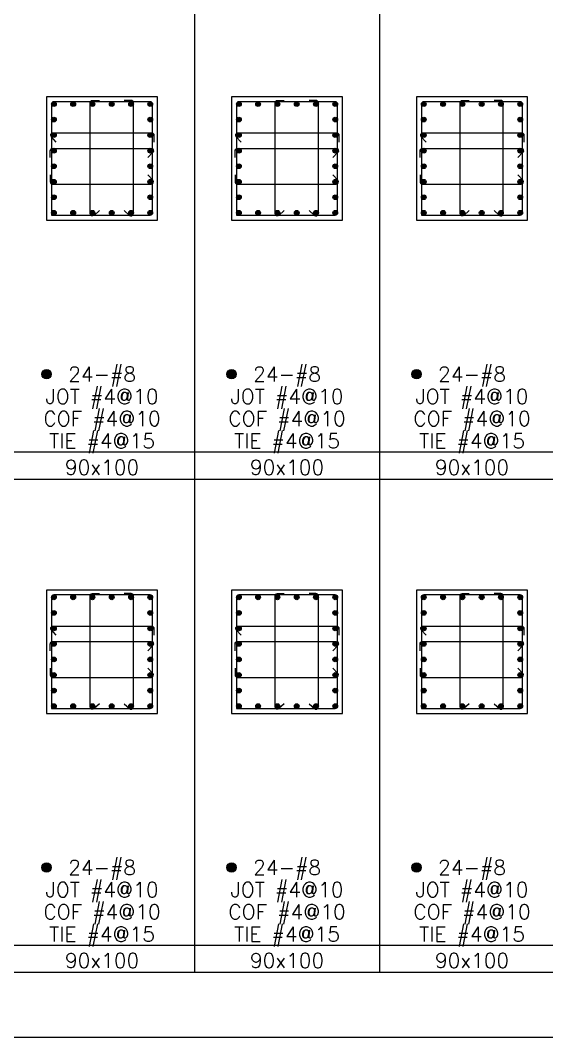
# Model space of a CAD drawing. Header units: millimetres. Extents: x 0 to 31920, y -6088 to 2522.
# Drawn here: x 6828 to 7255, y 0 to 825 of the extents above; entities that cross this region are included whole.
import ezdxf
from ezdxf.enums import TextEntityAlignment as Align

# ---------------------------------------------------------------- set-up
doc = ezdxf.new("R2010")
doc.units = ezdxf.units.MM
doc.header["$MEASUREMENT"] = 0
for name, color, linetype in [('DwFm', 7, 'Continuous'), ('S-RC', 130, 'Continuous'), ('S-REINF', 6, 'Continuous'), ('S-REINFD', 201, 'Continuous'), ('S-STUD', 1, 'Continuous'), ('S-TEXT', 2, 'Continuous')]:
    doc.layers.add(name, color=color, linetype=linetype)
doc.styles.add('CS4', font='romans.shx', dxfattribs={"width": 0.8, "bigfont": 'lsp.shx'})

# ---------------------------------------------------------------- blocks, each defined once
blk = doc.blocks.new('繪圖範圍')
blk.add_lwpolyline([(0, 51.1), (79.8, 51.1), (79.8, 0), (0, 0)], close=True)

msp = doc.modelspace()

# ---------------------------------------------------------------- hatches: boundary and pattern name
at = {"layer": 'S-REINFD'}
h = msp.add_hatch(color=256, dxfattribs=at)
edge = h.paths.add_edge_path()
edge.add_arc((6854.9, 757.1), 1.91, 0, 360)
h = msp.add_hatch(color=256, dxfattribs=at)
edge = h.paths.add_edge_path()
edge.add_arc((6870.54, 757.1), 1.91, 0, 360)
h = msp.add_hatch(color=256, dxfattribs=at)
edge = h.paths.add_edge_path()
edge.add_arc((6886.18, 757.1), 1.91, 0, 360)
h = msp.add_hatch(color=256, dxfattribs=at)
edge = h.paths.add_edge_path()
edge.add_arc((6901.82, 757.1), 1.91, 0, 360)
h = msp.add_hatch(color=256, dxfattribs=at)
edge = h.paths.add_edge_path()
edge.add_arc((6917.46, 757.1), 1.91, 0, 360)
h = msp.add_hatch(color=256, dxfattribs=at)
edge = h.paths.add_edge_path()
edge.add_arc((6933.09, 757.1), 1.91, 0, 360)
h = msp.add_hatch(color=256, dxfattribs=at)
edge = h.paths.add_edge_path()
edge.add_arc((7004.9, 757.1), 1.91, 0, 360)
h = msp.add_hatch(color=256, dxfattribs=at)
edge = h.paths.add_edge_path()
edge.add_arc((7020.54, 757.1), 1.91, 0, 360)
h = msp.add_hatch(color=256, dxfattribs=at)
edge = h.paths.add_edge_path()
edge.add_arc((7036.18, 757.1), 1.91, 0, 360)
h = msp.add_hatch(color=256, dxfattribs=at)
edge = h.paths.add_edge_path()
edge.add_arc((7051.82, 757.1), 1.91, 0, 360)
h = msp.add_hatch(color=256, dxfattribs=at)
edge = h.paths.add_edge_path()
edge.add_arc((7067.46, 757.1), 1.91, 0, 360)
h = msp.add_hatch(color=256, dxfattribs=at)
edge = h.paths.add_edge_path()
edge.add_arc((7083.09, 757.1), 1.91, 0, 360)
h = msp.add_hatch(color=256, dxfattribs=at)
edge = h.paths.add_edge_path()
edge.add_arc((7154.9, 757.1), 1.91, 0, 360)
h = msp.add_hatch(color=256, dxfattribs=at)
edge = h.paths.add_edge_path()
edge.add_arc((7170.54, 757.1), 1.91, 0, 360)
h = msp.add_hatch(color=256, dxfattribs=at)
edge = h.paths.add_edge_path()
edge.add_arc((7186.18, 757.1), 1.91, 0, 360)
h = msp.add_hatch(color=256, dxfattribs=at)
edge = h.paths.add_edge_path()
edge.add_arc((7201.82, 757.1), 1.91, 0, 360)
h = msp.add_hatch(color=256, dxfattribs=at)
edge = h.paths.add_edge_path()
edge.add_arc((7217.46, 757.1), 1.91, 0, 360)
h = msp.add_hatch(color=256, dxfattribs=at)
edge = h.paths.add_edge_path()
edge.add_arc((7233.09, 757.1), 1.91, 0, 360)
h = msp.add_hatch(color=256, dxfattribs=at)
edge = h.paths.add_edge_path()
edge.add_arc((6854.9, 744.5), 1.91, 0, 360)
h = msp.add_hatch(color=256, dxfattribs=at)
edge = h.paths.add_edge_path()
edge.add_arc((6933.09, 744.5), 1.91, 0, 360)
h = msp.add_hatch(color=256, dxfattribs=at)
edge = h.paths.add_edge_path()
edge.add_arc((7004.9, 744.5), 1.91, 0, 360)
h = msp.add_hatch(color=256, dxfattribs=at)
edge = h.paths.add_edge_path()
edge.add_arc((7083.09, 744.5), 1.91, 0, 360)
h = msp.add_hatch(color=256, dxfattribs=at)
edge = h.paths.add_edge_path()
edge.add_arc((7154.9, 744.5), 1.91, 0, 360)
h = msp.add_hatch(color=256, dxfattribs=at)
edge = h.paths.add_edge_path()
edge.add_arc((7233.09, 744.5), 1.91, 0, 360)
h = msp.add_hatch(color=256, dxfattribs=at)
edge = h.paths.add_edge_path()
edge.add_arc((6854.9, 731.9), 1.91, 0, 360)
h = msp.add_hatch(color=256, dxfattribs=at)
edge = h.paths.add_edge_path()
edge.add_arc((6933.09, 731.9), 1.91, 0, 360)
h = msp.add_hatch(color=256, dxfattribs=at)
edge = h.paths.add_edge_path()
edge.add_arc((7004.9, 731.9), 1.91, 0, 360)
h = msp.add_hatch(color=256, dxfattribs=at)
edge = h.paths.add_edge_path()
edge.add_arc((7083.09, 731.9), 1.91, 0, 360)
h = msp.add_hatch(color=256, dxfattribs=at)
edge = h.paths.add_edge_path()
edge.add_arc((7154.9, 731.9), 1.91, 0, 360)
h = msp.add_hatch(color=256, dxfattribs=at)
edge = h.paths.add_edge_path()
edge.add_arc((7233.09, 731.9), 1.91, 0, 360)
h = msp.add_hatch(color=256, dxfattribs=at)
edge = h.paths.add_edge_path()
edge.add_arc((6854.9, 719.3), 1.91, 0, 360)
h = msp.add_hatch(color=256, dxfattribs=at)
edge = h.paths.add_edge_path()
edge.add_arc((6933.09, 719.3), 1.91, 0, 360)
h = msp.add_hatch(color=256, dxfattribs=at)
edge = h.paths.add_edge_path()
edge.add_arc((7004.9, 719.3), 1.91, 0, 360)
h = msp.add_hatch(color=256, dxfattribs=at)
edge = h.paths.add_edge_path()
edge.add_arc((7083.09, 719.3), 1.91, 0, 360)
h = msp.add_hatch(color=256, dxfattribs=at)
edge = h.paths.add_edge_path()
edge.add_arc((7154.9, 719.3), 1.91, 0, 360)
h = msp.add_hatch(color=256, dxfattribs=at)
edge = h.paths.add_edge_path()
edge.add_arc((7233.09, 719.3), 1.91, 0, 360)
h = msp.add_hatch(color=256, dxfattribs=at)
edge = h.paths.add_edge_path()
edge.add_arc((6854.9, 706.7), 1.91, 0, 360)
h = msp.add_hatch(color=256, dxfattribs=at)
edge = h.paths.add_edge_path()
edge.add_arc((6933.09, 706.7), 1.91, 0, 360)
h = msp.add_hatch(color=256, dxfattribs=at)
edge = h.paths.add_edge_path()
edge.add_arc((7004.9, 706.7), 1.91, 0, 360)
h = msp.add_hatch(color=256, dxfattribs=at)
edge = h.paths.add_edge_path()
edge.add_arc((7083.09, 706.7), 1.91, 0, 360)
h = msp.add_hatch(color=256, dxfattribs=at)
edge = h.paths.add_edge_path()
edge.add_arc((7154.9, 706.7), 1.91, 0, 360)
h = msp.add_hatch(color=256, dxfattribs=at)
edge = h.paths.add_edge_path()
edge.add_arc((7233.09, 706.7), 1.91, 0, 360)
h = msp.add_hatch(color=256, dxfattribs=at)
edge = h.paths.add_edge_path()
edge.add_arc((6854.9, 694.1), 1.91, 0, 360)
h = msp.add_hatch(color=256, dxfattribs=at)
edge = h.paths.add_edge_path()
edge.add_arc((6933.09, 694.1), 1.91, 0, 360)
h = msp.add_hatch(color=256, dxfattribs=at)
edge = h.paths.add_edge_path()
edge.add_arc((7004.9, 694.1), 1.91, 0, 360)
h = msp.add_hatch(color=256, dxfattribs=at)
edge = h.paths.add_edge_path()
edge.add_arc((7083.09, 694.1), 1.91, 0, 360)
h = msp.add_hatch(color=256, dxfattribs=at)
edge = h.paths.add_edge_path()
edge.add_arc((7154.9, 694.1), 1.91, 0, 360)
h = msp.add_hatch(color=256, dxfattribs=at)
edge = h.paths.add_edge_path()
edge.add_arc((7233.09, 694.1), 1.91, 0, 360)
h = msp.add_hatch(color=256, dxfattribs=at)
edge = h.paths.add_edge_path()
edge.add_arc((6854.9, 681.5), 1.91, 0, 360)
h = msp.add_hatch(color=256, dxfattribs=at)
edge = h.paths.add_edge_path()
edge.add_arc((6933.09, 681.5), 1.91, 0, 360)
h = msp.add_hatch(color=256, dxfattribs=at)
edge = h.paths.add_edge_path()
edge.add_arc((7004.9, 681.5), 1.91, 0, 360)
h = msp.add_hatch(color=256, dxfattribs=at)
edge = h.paths.add_edge_path()
edge.add_arc((7083.09, 681.5), 1.91, 0, 360)
h = msp.add_hatch(color=256, dxfattribs=at)
edge = h.paths.add_edge_path()
edge.add_arc((7154.9, 681.5), 1.91, 0, 360)
h = msp.add_hatch(color=256, dxfattribs=at)
edge = h.paths.add_edge_path()
edge.add_arc((7233.09, 681.5), 1.91, 0, 360)
h = msp.add_hatch(color=256, dxfattribs=at)
edge = h.paths.add_edge_path()
edge.add_arc((6854.9, 668.91), 1.91, 0, 360)
h = msp.add_hatch(color=256, dxfattribs=at)
edge = h.paths.add_edge_path()
edge.add_arc((6870.54, 668.91), 1.91, 0, 360)
h = msp.add_hatch(color=256, dxfattribs=at)
edge = h.paths.add_edge_path()
edge.add_arc((6886.18, 668.91), 1.91, 0, 360)
h = msp.add_hatch(color=256, dxfattribs=at)
edge = h.paths.add_edge_path()
edge.add_arc((6901.82, 668.91), 1.91, 0, 360)
h = msp.add_hatch(color=256, dxfattribs=at)
edge = h.paths.add_edge_path()
edge.add_arc((6917.46, 668.91), 1.91, 0, 360)
h = msp.add_hatch(color=256, dxfattribs=at)
edge = h.paths.add_edge_path()
edge.add_arc((6933.09, 668.91), 1.91, 0, 360)
h = msp.add_hatch(color=256, dxfattribs=at)
edge = h.paths.add_edge_path()
edge.add_arc((7004.9, 668.91), 1.91, 0, 360)
h = msp.add_hatch(color=256, dxfattribs=at)
edge = h.paths.add_edge_path()
edge.add_arc((7020.54, 668.91), 1.91, 0, 360)
h = msp.add_hatch(color=256, dxfattribs=at)
edge = h.paths.add_edge_path()
edge.add_arc((7036.18, 668.91), 1.91, 0, 360)
h = msp.add_hatch(color=256, dxfattribs=at)
edge = h.paths.add_edge_path()
edge.add_arc((7051.82, 668.91), 1.91, 0, 360)
h = msp.add_hatch(color=256, dxfattribs=at)
edge = h.paths.add_edge_path()
edge.add_arc((7067.46, 668.91), 1.91, 0, 360)
h = msp.add_hatch(color=256, dxfattribs=at)
edge = h.paths.add_edge_path()
edge.add_arc((7083.09, 668.91), 1.91, 0, 360)
h = msp.add_hatch(color=256, dxfattribs=at)
edge = h.paths.add_edge_path()
edge.add_arc((7154.9, 668.91), 1.91, 0, 360)
h = msp.add_hatch(color=256, dxfattribs=at)
edge = h.paths.add_edge_path()
edge.add_arc((7170.54, 668.91), 1.91, 0, 360)
h = msp.add_hatch(color=256, dxfattribs=at)
edge = h.paths.add_edge_path()
edge.add_arc((7186.18, 668.91), 1.91, 0, 360)
h = msp.add_hatch(color=256, dxfattribs=at)
edge = h.paths.add_edge_path()
edge.add_arc((7201.82, 668.91), 1.91, 0, 360)
h = msp.add_hatch(color=256, dxfattribs=at)
edge = h.paths.add_edge_path()
edge.add_arc((7217.46, 668.91), 1.91, 0, 360)
h = msp.add_hatch(color=256, dxfattribs=at)
edge = h.paths.add_edge_path()
edge.add_arc((7233.09, 668.91), 1.91, 0, 360)
h = msp.add_hatch(color=256, dxfattribs=at)
edge = h.paths.add_edge_path()
edge.add_arc((6849, 538), 3.81, 0, 360)
h = msp.add_hatch(color=256, dxfattribs=at)
edge = h.paths.add_edge_path()
edge.add_arc((6999, 538), 3.81, 0, 360)
h = msp.add_hatch(color=256, dxfattribs=at)
edge = h.paths.add_edge_path()
edge.add_arc((7149, 538), 3.81, 0, 360)
h = msp.add_hatch(color=256, dxfattribs=at)
edge = h.paths.add_edge_path()
edge.add_arc((6854.9, 357.1), 1.91, 0, 360)
h = msp.add_hatch(color=256, dxfattribs=at)
edge = h.paths.add_edge_path()
edge.add_arc((6870.54, 357.1), 1.91, 0, 360)
h = msp.add_hatch(color=256, dxfattribs=at)
edge = h.paths.add_edge_path()
edge.add_arc((6886.18, 357.1), 1.91, 0, 360)
h = msp.add_hatch(color=256, dxfattribs=at)
edge = h.paths.add_edge_path()
edge.add_arc((6901.82, 357.1), 1.91, 0, 360)
h = msp.add_hatch(color=256, dxfattribs=at)
edge = h.paths.add_edge_path()
edge.add_arc((6917.46, 357.1), 1.91, 0, 360)
h = msp.add_hatch(color=256, dxfattribs=at)
edge = h.paths.add_edge_path()
edge.add_arc((6933.09, 357.1), 1.91, 0, 360)
h = msp.add_hatch(color=256, dxfattribs=at)
edge = h.paths.add_edge_path()
edge.add_arc((7004.9, 357.1), 1.91, 0, 360)
h = msp.add_hatch(color=256, dxfattribs=at)
edge = h.paths.add_edge_path()
edge.add_arc((7020.54, 357.1), 1.91, 0, 360)
h = msp.add_hatch(color=256, dxfattribs=at)
edge = h.paths.add_edge_path()
edge.add_arc((7036.18, 357.1), 1.91, 0, 360)
h = msp.add_hatch(color=256, dxfattribs=at)
edge = h.paths.add_edge_path()
edge.add_arc((7051.82, 357.1), 1.91, 0, 360)
h = msp.add_hatch(color=256, dxfattribs=at)
edge = h.paths.add_edge_path()
edge.add_arc((7067.46, 357.1), 1.91, 0, 360)
h = msp.add_hatch(color=256, dxfattribs=at)
edge = h.paths.add_edge_path()
edge.add_arc((7083.09, 357.1), 1.91, 0, 360)
h = msp.add_hatch(color=256, dxfattribs=at)
edge = h.paths.add_edge_path()
edge.add_arc((7154.9, 357.1), 1.91, 0, 360)
h = msp.add_hatch(color=256, dxfattribs=at)
edge = h.paths.add_edge_path()
edge.add_arc((7170.54, 357.1), 1.91, 0, 360)
h = msp.add_hatch(color=256, dxfattribs=at)
edge = h.paths.add_edge_path()
edge.add_arc((7186.18, 357.1), 1.91, 0, 360)
h = msp.add_hatch(color=256, dxfattribs=at)
edge = h.paths.add_edge_path()
edge.add_arc((7201.82, 357.1), 1.91, 0, 360)
h = msp.add_hatch(color=256, dxfattribs=at)
edge = h.paths.add_edge_path()
edge.add_arc((7217.46, 357.1), 1.91, 0, 360)
h = msp.add_hatch(color=256, dxfattribs=at)
edge = h.paths.add_edge_path()
edge.add_arc((7233.09, 357.1), 1.91, 0, 360)
h = msp.add_hatch(color=256, dxfattribs=at)
edge = h.paths.add_edge_path()
edge.add_arc((6854.9, 344.5), 1.91, 0, 360)
h = msp.add_hatch(color=256, dxfattribs=at)
edge = h.paths.add_edge_path()
edge.add_arc((6933.09, 344.5), 1.91, 0, 360)
h = msp.add_hatch(color=256, dxfattribs=at)
edge = h.paths.add_edge_path()
edge.add_arc((7004.9, 344.5), 1.91, 0, 360)
h = msp.add_hatch(color=256, dxfattribs=at)
edge = h.paths.add_edge_path()
edge.add_arc((7083.09, 344.5), 1.91, 0, 360)
h = msp.add_hatch(color=256, dxfattribs=at)
edge = h.paths.add_edge_path()
edge.add_arc((7154.9, 344.5), 1.91, 0, 360)
h = msp.add_hatch(color=256, dxfattribs=at)
edge = h.paths.add_edge_path()
edge.add_arc((7233.09, 344.5), 1.91, 0, 360)
h = msp.add_hatch(color=256, dxfattribs=at)
edge = h.paths.add_edge_path()
edge.add_arc((6854.9, 331.9), 1.91, 0, 360)
h = msp.add_hatch(color=256, dxfattribs=at)
edge = h.paths.add_edge_path()
edge.add_arc((6933.09, 331.9), 1.91, 0, 360)
h = msp.add_hatch(color=256, dxfattribs=at)
edge = h.paths.add_edge_path()
edge.add_arc((7004.9, 331.9), 1.91, 0, 360)
h = msp.add_hatch(color=256, dxfattribs=at)
edge = h.paths.add_edge_path()
edge.add_arc((7083.09, 331.9), 1.91, 0, 360)
h = msp.add_hatch(color=256, dxfattribs=at)
edge = h.paths.add_edge_path()
edge.add_arc((7154.9, 331.9), 1.91, 0, 360)
h = msp.add_hatch(color=256, dxfattribs=at)
edge = h.paths.add_edge_path()
edge.add_arc((7233.09, 331.9), 1.91, 0, 360)
h = msp.add_hatch(color=256, dxfattribs=at)
edge = h.paths.add_edge_path()
edge.add_arc((6854.9, 319.3), 1.91, 0, 360)
h = msp.add_hatch(color=256, dxfattribs=at)
edge = h.paths.add_edge_path()
edge.add_arc((6933.09, 319.3), 1.91, 0, 360)
h = msp.add_hatch(color=256, dxfattribs=at)
edge = h.paths.add_edge_path()
edge.add_arc((7004.9, 319.3), 1.91, 0, 360)
h = msp.add_hatch(color=256, dxfattribs=at)
edge = h.paths.add_edge_path()
edge.add_arc((7083.09, 319.3), 1.91, 0, 360)
h = msp.add_hatch(color=256, dxfattribs=at)
edge = h.paths.add_edge_path()
edge.add_arc((7154.9, 319.3), 1.91, 0, 360)
h = msp.add_hatch(color=256, dxfattribs=at)
edge = h.paths.add_edge_path()
edge.add_arc((7233.09, 319.3), 1.91, 0, 360)
h = msp.add_hatch(color=256, dxfattribs=at)
edge = h.paths.add_edge_path()
edge.add_arc((6854.9, 306.7), 1.91, 0, 360)
h = msp.add_hatch(color=256, dxfattribs=at)
edge = h.paths.add_edge_path()
edge.add_arc((6933.09, 306.7), 1.91, 0, 360)
h = msp.add_hatch(color=256, dxfattribs=at)
edge = h.paths.add_edge_path()
edge.add_arc((7004.9, 306.7), 1.91, 0, 360)
h = msp.add_hatch(color=256, dxfattribs=at)
edge = h.paths.add_edge_path()
edge.add_arc((7083.09, 306.7), 1.91, 0, 360)
h = msp.add_hatch(color=256, dxfattribs=at)
edge = h.paths.add_edge_path()
edge.add_arc((7154.9, 306.7), 1.91, 0, 360)
h = msp.add_hatch(color=256, dxfattribs=at)
edge = h.paths.add_edge_path()
edge.add_arc((7233.09, 306.7), 1.91, 0, 360)
h = msp.add_hatch(color=256, dxfattribs=at)
edge = h.paths.add_edge_path()
edge.add_arc((6854.9, 294.1), 1.91, 0, 360)
h = msp.add_hatch(color=256, dxfattribs=at)
edge = h.paths.add_edge_path()
edge.add_arc((6933.09, 294.1), 1.91, 0, 360)
h = msp.add_hatch(color=256, dxfattribs=at)
edge = h.paths.add_edge_path()
edge.add_arc((7004.9, 294.1), 1.91, 0, 360)
h = msp.add_hatch(color=256, dxfattribs=at)
edge = h.paths.add_edge_path()
edge.add_arc((7083.09, 294.1), 1.91, 0, 360)
h = msp.add_hatch(color=256, dxfattribs=at)
edge = h.paths.add_edge_path()
edge.add_arc((7154.9, 294.1), 1.91, 0, 360)
h = msp.add_hatch(color=256, dxfattribs=at)
edge = h.paths.add_edge_path()
edge.add_arc((7233.09, 294.1), 1.91, 0, 360)
h = msp.add_hatch(color=256, dxfattribs=at)
edge = h.paths.add_edge_path()
edge.add_arc((6854.9, 281.5), 1.91, 0, 360)
h = msp.add_hatch(color=256, dxfattribs=at)
edge = h.paths.add_edge_path()
edge.add_arc((6933.09, 281.5), 1.91, 0, 360)
h = msp.add_hatch(color=256, dxfattribs=at)
edge = h.paths.add_edge_path()
edge.add_arc((7004.9, 281.5), 1.91, 0, 360)
h = msp.add_hatch(color=256, dxfattribs=at)
edge = h.paths.add_edge_path()
edge.add_arc((7083.09, 281.5), 1.91, 0, 360)
h = msp.add_hatch(color=256, dxfattribs=at)
edge = h.paths.add_edge_path()
edge.add_arc((7154.9, 281.5), 1.91, 0, 360)
h = msp.add_hatch(color=256, dxfattribs=at)
edge = h.paths.add_edge_path()
edge.add_arc((7233.09, 281.5), 1.91, 0, 360)
h = msp.add_hatch(color=256, dxfattribs=at)
edge = h.paths.add_edge_path()
edge.add_arc((6854.9, 268.91), 1.91, 0, 360)
h = msp.add_hatch(color=256, dxfattribs=at)
edge = h.paths.add_edge_path()
edge.add_arc((6870.54, 268.91), 1.91, 0, 360)
h = msp.add_hatch(color=256, dxfattribs=at)
edge = h.paths.add_edge_path()
edge.add_arc((6886.18, 268.91), 1.91, 0, 360)
h = msp.add_hatch(color=256, dxfattribs=at)
edge = h.paths.add_edge_path()
edge.add_arc((6901.82, 268.91), 1.91, 0, 360)
h = msp.add_hatch(color=256, dxfattribs=at)
edge = h.paths.add_edge_path()
edge.add_arc((6917.46, 268.91), 1.91, 0, 360)
h = msp.add_hatch(color=256, dxfattribs=at)
edge = h.paths.add_edge_path()
edge.add_arc((6933.09, 268.91), 1.91, 0, 360)
h = msp.add_hatch(color=256, dxfattribs=at)
edge = h.paths.add_edge_path()
edge.add_arc((7004.9, 268.91), 1.91, 0, 360)
h = msp.add_hatch(color=256, dxfattribs=at)
edge = h.paths.add_edge_path()
edge.add_arc((7020.54, 268.91), 1.91, 0, 360)
h = msp.add_hatch(color=256, dxfattribs=at)
edge = h.paths.add_edge_path()
edge.add_arc((7036.18, 268.91), 1.91, 0, 360)
h = msp.add_hatch(color=256, dxfattribs=at)
edge = h.paths.add_edge_path()
edge.add_arc((7051.82, 268.91), 1.91, 0, 360)
h = msp.add_hatch(color=256, dxfattribs=at)
edge = h.paths.add_edge_path()
edge.add_arc((7067.46, 268.91), 1.91, 0, 360)
h = msp.add_hatch(color=256, dxfattribs=at)
edge = h.paths.add_edge_path()
edge.add_arc((7083.09, 268.91), 1.91, 0, 360)
h = msp.add_hatch(color=256, dxfattribs=at)
edge = h.paths.add_edge_path()
edge.add_arc((7154.9, 268.91), 1.91, 0, 360)
h = msp.add_hatch(color=256, dxfattribs=at)
edge = h.paths.add_edge_path()
edge.add_arc((7170.54, 268.91), 1.91, 0, 360)
h = msp.add_hatch(color=256, dxfattribs=at)
edge = h.paths.add_edge_path()
edge.add_arc((7186.18, 268.91), 1.91, 0, 360)
h = msp.add_hatch(color=256, dxfattribs=at)
edge = h.paths.add_edge_path()
edge.add_arc((7201.82, 268.91), 1.91, 0, 360)
h = msp.add_hatch(color=256, dxfattribs=at)
edge = h.paths.add_edge_path()
edge.add_arc((7217.46, 268.91), 1.91, 0, 360)
h = msp.add_hatch(color=256, dxfattribs=at)
edge = h.paths.add_edge_path()
edge.add_arc((7233.09, 268.91), 1.91, 0, 360)
h = msp.add_hatch(color=256, dxfattribs=at)
edge = h.paths.add_edge_path()
edge.add_arc((6849, 138), 3.81, 0, 360)
h = msp.add_hatch(color=256, dxfattribs=at)
edge = h.paths.add_edge_path()
edge.add_arc((6999, 138), 3.81, 0, 360)
h = msp.add_hatch(color=256, dxfattribs=at)
edge = h.paths.add_edge_path()
edge.add_arc((7149, 138), 3.81, 0, 360)

# ---------------------------------------------------------------- linework, layer by layer
at = {"layer": 'S-RC'}
for points in [[(6849, 663), (6939, 663), (6939, 763), (6849, 763), (6849, 663)], [(6999, 663), (7089, 663), (7089, 763), (6999, 763), (6999, 663)], [(7149, 663), (7239, 663), (7239, 763), (7149, 763), (7149, 663)], [(6849, 263), (6939, 263), (6939, 363), (6849, 363), (6849, 263)], [(6999, 263), (7089, 263), (7089, 363), (6999, 363), (6999, 263)], [(7149, 263), (7239, 263), (7239, 363), (7149, 363), (7149, 263)]]:
    msp.add_lwpolyline(points, dxfattribs=at)
at = {"layer": 'S-REINF', "color": 2}
for points in [[(6853, 667), (6933.1, 667, 0.414214), (6935, 668.9), (6935, 757.1, 0.414214), (6933.1, 759), (6854.9, 759, 0.414214), (6853, 757.1), (6853, 667)], [(6891.78, 670.81), (6887.46, 666.84, -0.653352), (6884.28, 668.24), (6884.28, 758.19, -0.414214), (6886.18, 760.1), (6891.78, 760.1)], [(6911.86, 670.81), (6916.18, 666.84, 0.653352), (6919.36, 668.24), (6919.36, 758.19, 0.414214), (6917.46, 760.1), (6911.86, 760.1)], [(7003, 667), (7083.1, 667, 0.414214), (7085, 668.9), (7085, 757.1, 0.414214), (7083.1, 759), (7004.9, 759, 0.414214), (7003, 757.1), (7003, 667)], [(7041.78, 670.81), (7037.46, 666.84, -0.653352), (7034.28, 668.24), (7034.28, 758.19, -0.414214), (7036.18, 760.1), (7041.78, 760.1)], [(7061.86, 670.81), (7066.18, 666.84, 0.653352), (7069.36, 668.24), (7069.36, 758.19, 0.414214), (7067.46, 760.1), (7061.86, 760.1)], [(7153, 667), (7233.1, 667, 0.414214), (7235, 668.9), (7235, 757.1, 0.414214), (7233.1, 759), (7154.9, 759, 0.414214), (7153, 757.1), (7153, 667)], [(7191.78, 670.81), (7187.46, 666.84, -0.653352), (7184.28, 668.24), (7184.28, 758.19, -0.414214), (7186.18, 760.1), (7191.78, 760.1)], [(7211.86, 670.81), (7216.18, 666.84, 0.653352), (7219.36, 668.24), (7219.36, 758.19, 0.414214), (7217.46, 760.1), (7211.86, 760.1)], [(6856.81, 726.3), (6852.84, 730.62, -0.653352), (6854.24, 733.8), (6934.19, 733.8, -0.414214), (6936.09, 731.9), (6936.09, 726.3)], [(7006.81, 726.3), (7002.84, 730.62, -0.653352), (7004.24, 733.8), (7084.19, 733.8, -0.414214), (7086.09, 731.9), (7086.09, 726.3)], [(7156.81, 726.3), (7152.84, 730.62, -0.653352), (7154.24, 733.8), (7234.19, 733.8, -0.414214), (7236.09, 731.9), (7236.09, 726.3)], [(6851.9, 713.7), (6851.9, 719.3, -0.414214), (6853.8, 721.2), (6933.76, 721.2, -0.653352), (6935.16, 718.02), (6931.19, 713.7)], [(7001.9, 713.7), (7001.9, 719.3, -0.414214), (7003.8, 721.2), (7083.76, 721.2, -0.653352), (7085.16, 718.02), (7081.19, 713.7)], [(7151.9, 713.7), (7151.9, 719.3, -0.414214), (7153.8, 721.2), (7233.76, 721.2, -0.653352), (7235.16, 718.02), (7231.19, 713.7)], [(6851.9, 699.7), (6851.9, 694.1, 0.414214), (6853.8, 692.2), (6933.76, 692.2, 0.653352), (6935.16, 695.38), (6931.19, 699.7)], [(7001.9, 699.7), (7001.9, 694.1, 0.414214), (7003.8, 692.2), (7083.76, 692.2, 0.653352), (7085.16, 695.38), (7081.19, 699.7)], [(7151.9, 699.7), (7151.9, 694.1, 0.414214), (7153.8, 692.2), (7233.76, 692.2, 0.653352), (7235.16, 695.38), (7231.19, 699.7)], [(6853, 267), (6933.1, 267, 0.414214), (6935, 268.9), (6935, 357.1, 0.414214), (6933.1, 359), (6854.9, 359, 0.414214), (6853, 357.1), (6853, 267)], [(6891.78, 270.81), (6887.46, 266.84, -0.653352), (6884.28, 268.24), (6884.28, 358.2, -0.414214), (6886.18, 360.1), (6891.78, 360.1)], [(6911.86, 270.81), (6916.18, 266.84, 0.653352), (6919.36, 268.24), (6919.36, 358.2, 0.414214), (6917.46, 360.1), (6911.86, 360.1)], [(7003, 267), (7083.1, 267, 0.414214), (7085, 268.9), (7085, 357.1, 0.414214), (7083.1, 359), (7004.9, 359, 0.414214), (7003, 357.1), (7003, 267)], [(7041.78, 270.81), (7037.46, 266.84, -0.653352), (7034.28, 268.24), (7034.28, 358.2, -0.414214), (7036.18, 360.1), (7041.78, 360.1)], [(7061.86, 270.81), (7066.18, 266.84, 0.653352), (7069.36, 268.24), (7069.36, 358.2, 0.414214), (7067.46, 360.1), (7061.86, 360.1)], [(7153, 267), (7233.1, 267, 0.414214), (7235, 268.9), (7235, 357.1, 0.414214), (7233.1, 359), (7154.9, 359, 0.414214), (7153, 357.1), (7153, 267)], [(7191.78, 270.81), (7187.46, 266.84, -0.653352), (7184.28, 268.24), (7184.28, 358.2, -0.414214), (7186.18, 360.1), (7191.78, 360.1)], [(7211.86, 270.81), (7216.18, 266.84, 0.653352), (7219.36, 268.24), (7219.36, 358.2, 0.414214), (7217.46, 360.1), (7211.86, 360.1)], [(6856.81, 326.3), (6852.84, 330.62, -0.653352), (6854.24, 333.8), (6934.19, 333.8, -0.414214), (6936.09, 331.9), (6936.09, 326.3)], [(7006.81, 326.3), (7002.84, 330.62, -0.653352), (7004.24, 333.8), (7084.19, 333.8, -0.414214), (7086.09, 331.9), (7086.09, 326.3)], [(7156.81, 326.3), (7152.84, 330.62, -0.653352), (7154.24, 333.8), (7234.19, 333.8, -0.414214), (7236.09, 331.9), (7236.09, 326.3)], [(6851.9, 313.7), (6851.9, 319.3, -0.414214), (6853.8, 321.2), (6933.76, 321.2, -0.653352), (6935.16, 318.02), (6931.19, 313.7)], [(7001.9, 313.7), (7001.9, 319.3, -0.414214), (7003.8, 321.2), (7083.76, 321.2, -0.653352), (7085.16, 318.02), (7081.19, 313.7)], [(7151.9, 313.7), (7151.9, 319.3, -0.414214), (7153.8, 321.2), (7233.76, 321.2, -0.653352), (7235.16, 318.02), (7231.19, 313.7)], [(6851.9, 299.7), (6851.9, 294.1, 0.414214), (6853.8, 292.2), (6933.76, 292.2, 0.653352), (6935.16, 295.38), (6931.19, 299.7)], [(7001.9, 299.7), (7001.9, 294.1, 0.414214), (7003.8, 292.2), (7083.76, 292.2, 0.653352), (7085.16, 295.38), (7081.19, 299.7)], [(7151.9, 299.7), (7151.9, 294.1, 0.414214), (7153.8, 292.2), (7233.76, 292.2, 0.653352), (7235.16, 295.38), (7231.19, 299.7)]]:
    msp.add_lwpolyline(points, format="xyb", dxfattribs=at)
at = {"layer": 'S-REINFD'}
for centre, radius in [((6854.9, 757.1), 1.91), ((6870.54, 757.1), 1.91), ((6886.18, 757.1), 1.91), ((6901.82, 757.1), 1.91), ((6917.46, 757.1), 1.91), ((6933.09, 757.1), 1.91), ((7004.9, 757.1), 1.91), ((7020.54, 757.1), 1.91), ((7036.18, 757.1), 1.91), ((7051.82, 757.1), 1.91), ((7067.46, 757.1), 1.91), ((7083.09, 757.1), 1.91), ((7154.9, 757.1), 1.91), ((7170.54, 757.1), 1.91), ((7186.18, 757.1), 1.91), ((7201.82, 757.1), 1.91), ((7217.46, 757.1), 1.91), ((7233.09, 757.1), 1.91), ((6854.9, 744.5), 1.91), ((6933.09, 744.5), 1.91), ((7004.9, 744.5), 1.91), ((7083.09, 744.5), 1.91), ((7154.9, 744.5), 1.91), ((7233.09, 744.5), 1.91), ((6854.9, 731.9), 1.91), ((6933.09, 731.9), 1.91), ((7004.9, 731.9), 1.91), ((7083.09, 731.9), 1.91), ((7154.9, 731.9), 1.91), ((7233.09, 731.9), 1.91), ((6854.9, 719.3), 1.91), ((6933.09, 719.3), 1.91), ((7004.9, 719.3), 1.91), ((7083.09, 719.3), 1.91), ((7154.9, 719.3), 1.91), ((7233.09, 719.3), 1.91), ((6854.9, 706.7), 1.91), ((6933.09, 706.7), 1.91), ((7004.9, 706.7), 1.91), ((7083.09, 706.7), 1.91), ((7154.9, 706.7), 1.91), ((7233.09, 706.7), 1.91), ((6854.9, 694.1), 1.91), ((6933.09, 694.1), 1.91), ((7004.9, 694.1), 1.91), ((7083.09, 694.1), 1.91), ((7154.9, 694.1), 1.91), ((7233.09, 694.1), 1.91), ((6854.9, 681.5), 1.91), ((6933.09, 681.5), 1.91), ((7004.9, 681.5), 1.91), ((7083.09, 681.5), 1.91), ((7154.9, 681.5), 1.91), ((7233.09, 681.5), 1.91), ((6854.9, 668.91), 1.91), ((6870.54, 668.91), 1.91), ((6886.18, 668.91), 1.91), ((6901.82, 668.91), 1.91), ((6917.46, 668.91), 1.91), ((6933.09, 668.91), 1.91), ((7004.9, 668.91), 1.91), ((7020.54, 668.91), 1.91), ((7036.18, 668.91), 1.91), ((7051.82, 668.91), 1.91), ((7067.46, 668.91), 1.91), ((7083.09, 668.91), 1.91), ((7154.9, 668.91), 1.91), ((7170.54, 668.91), 1.91), ((7186.18, 668.91), 1.91), ((7201.82, 668.91), 1.91), ((7217.46, 668.91), 1.91), ((7233.09, 668.91), 1.91), ((6849, 538), 3.81), ((6999, 538), 3.81), ((7149, 538), 3.81), ((6854.9, 357.1), 1.91), ((6870.54, 357.1), 1.91), ((6886.18, 357.1), 1.91), ((6901.82, 357.1), 1.91), ((6917.46, 357.1), 1.91), ((6933.09, 357.1), 1.91), ((7004.9, 357.1), 1.91), ((7020.54, 357.1), 1.91), ((7036.18, 357.1), 1.91), ((7051.82, 357.1), 1.91), ((7067.46, 357.1), 1.91), ((7083.09, 357.1), 1.91), ((7154.9, 357.1), 1.91), ((7170.54, 357.1), 1.91), ((7186.18, 357.1), 1.91), ((7201.82, 357.1), 1.91), ((7217.46, 357.1), 1.91), ((7233.09, 357.1), 1.91), ((6854.9, 344.5), 1.91), ((6933.09, 344.5), 1.91), ((7004.9, 344.5), 1.91), ((7083.09, 344.5), 1.91), ((7154.9, 344.5), 1.91), ((7233.09, 344.5), 1.91), ((6854.9, 331.9), 1.91), ((6933.09, 331.9), 1.91), ((7004.9, 331.9), 1.91), ((7083.09, 331.9), 1.91), ((7154.9, 331.9), 1.91), ((7233.09, 331.9), 1.91), ((6854.9, 319.3), 1.91), ((6933.09, 319.3), 1.91), ((7004.9, 319.3), 1.91), ((7083.09, 319.3), 1.91), ((7154.9, 319.3), 1.91), ((7233.09, 319.3), 1.91), ((6854.9, 306.7), 1.91), ((6933.09, 306.7), 1.91), ((7004.9, 306.7), 1.91), ((7083.09, 306.7), 1.91), ((7154.9, 306.7), 1.91), ((7233.09, 306.7), 1.91), ((6854.9, 294.1), 1.91), ((6933.09, 294.1), 1.91), ((7004.9, 294.1), 1.91), ((7083.09, 294.1), 1.91), ((7154.9, 294.1), 1.91), ((7233.09, 294.1), 1.91), ((6854.9, 281.5), 1.91), ((6933.09, 281.5), 1.91), ((7004.9, 281.5), 1.91), ((7083.09, 281.5), 1.91), ((7154.9, 281.5), 1.91), ((7233.09, 281.5), 1.91), ((6854.9, 268.91), 1.91), ((6870.54, 268.91), 1.91), ((6886.18, 268.91), 1.91), ((6901.82, 268.91), 1.91), ((6917.46, 268.91), 1.91), ((6933.09, 268.91), 1.91), ((7004.9, 268.91), 1.91), ((7020.54, 268.91), 1.91), ((7036.18, 268.91), 1.91), ((7051.82, 268.91), 1.91), ((7067.46, 268.91), 1.91), ((7083.09, 268.91), 1.91), ((7154.9, 268.91), 1.91), ((7170.54, 268.91), 1.91), ((7186.18, 268.91), 1.91), ((7201.82, 268.91), 1.91), ((7217.46, 268.91), 1.91), ((7233.09, 268.91), 1.91), ((6849, 138), 3.81), ((6999, 138), 3.81), ((7149, 138), 3.81)]:
    msp.add_circle(centre, radius, dxfattribs=at)
at = {"layer": 'S-STUD'}
for p, q in [((6969, 2014), (6969, 53)), ((7119, 2014), (7119, 53)), ((6399, 475), (9519, 475)), ((6399, 453), (9519, 453)), ((6399, 75), (9519, 75)), ((6399, 53), (9519, 53))]:
    msp.add_line(p, q, dxfattribs=at)

# ---------------------------------------------------------------- block references
at = {"layer": 'DwFm', "xscale": 40, "yscale": 40, "zscale": 40}
msp.add_blockref('繪圖範圍', (6384, 0), dxfattribs=at)

# ---------------------------------------------------------------- texts
at = {"layer": 'S-TEXT', "style": 'CS4'}
for s, p in [('24-#8', (6894, 532)), ('24-#8', (7044, 532)), ('24-#8', (7194, 532)), ('JOT #4@10', (6894, 514)), ('JOT #4@10', (7044, 514)), ('JOT #4@10', (7194, 514)), ('COF #4@10', (6894, 496)), ('COF #4@10', (7044, 496)), ('COF #4@10', (7194, 496)), ('TIE #4@15', (6894, 478)), ('TIE #4@15', (7044, 478)), ('TIE #4@15', (7194, 478)), ('90x100', (6894, 456.5)), ('90x100', (7044, 456.5)), ('90x100', (7194, 456.5)), ('24-#8', (6894, 132)), ('24-#8', (7044, 132)), ('24-#8', (7194, 132)), ('JOT #4@10', (6894, 114)), ('JOT #4@10', (7044, 114)), ('JOT #4@10', (7194, 114)), ('COF #4@10', (6894, 96)), ('COF #4@10', (7044, 96)), ('COF #4@10', (7194, 96)), ('TIE #4@15', (6894, 78)), ('TIE #4@15', (7044, 78)), ('TIE #4@15', (7194, 78)), ('90x100', (6894, 56.5)), ('90x100', (7044, 56.5)), ('90x100', (7194, 56.5))]:
    msp.add_text(s, height=12, dxfattribs=at).set_placement(p, align=Align.CENTER)

doc.saveas('drawing.dxf')
